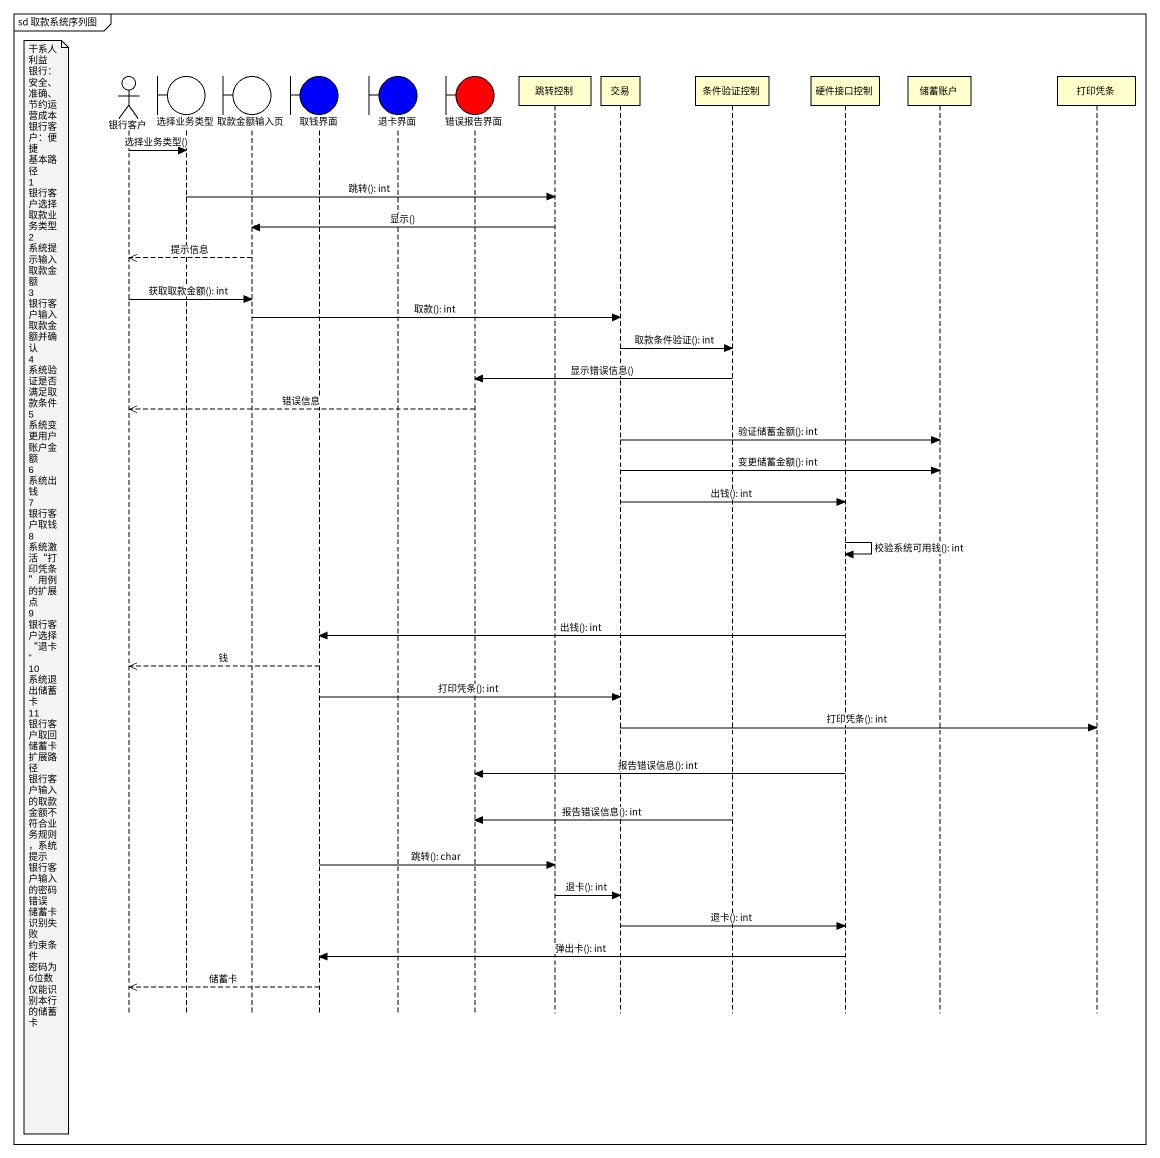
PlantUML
@startuml
mainframe sd 取款系统序列图
hide footbox
actor 银行客户
boundary 选择业务类型
boundary 取款金额输入页
boundary 取钱界面 #0000FF
boundary 退卡界面 #0000FF
boundary 错误报告界面 #FF0000
participant 跳转控制
participant 交易
participant 条件验证控制
participant 硬件接口控制
participant 储蓄账户
participant 打印凭条

银行客户 -> 选择业务类型 : 选择业务类型()
选择业务类型 -> 跳转控制 : 跳转(): int
跳转控制 -> 取款金额输入页 : 显示()
取款金额输入页 -->> 银行客户 : 提示信息
银行客户 -> 取款金额输入页 : 获取取款金额(): int
取款金额输入页 -> 交易 : 取款(): int
交易 -> 条件验证控制 : 取款条件验证(): int
条件验证控制 -> 错误报告界面 : 显示错误信息()
错误报告界面 -->> 银行客户 : 错误信息
交易 -> 储蓄账户 : 验证储蓄金额(): int
交易 -> 储蓄账户 : 变更储蓄金额(): int
交易 -> 硬件接口控制 : 出钱(): int
硬件接口控制 -> 硬件接口控制 : 校验系统可用钱(): int
note left of 银行客户
  干系人利益
  银行：安全、准确、节约运营成本
  银行客户：便捷
  基本路径
  1 银行客户选择取款业务类型
  2 系统提示输入取款金额
  3 银行客户输入取款金额并确认
  4 系统验证是否满足取款条件
  5 系统变更用户账户金额
  6 系统出钱
  7 银行客户取钱
  8 系统激活“打印凭条”用例的扩展点
  9 银行客户选择“退卡”
  10 系统退出储蓄卡
  11 银行客户取回储蓄卡
  扩展路径
  银行客户输入的取款金额不符合业务规则，系统提示
  银行客户输入的密码错误
  储蓄卡识别失败
  约束条件
  密码为6位数
  仅能识别本行的储蓄卡
end note
硬件接口控制 -> 取钱界面 : 出钱(): int
取钱界面 -->> 银行客户 : 钱
取钱界面 -> 交易 : 打印凭条(): int
交易 -> 打印凭条 : 打印凭条(): int
硬件接口控制 -> 错误报告界面 : 报告错误信息(): int
条件验证控制 -> 错误报告界面 : 报告错误信息(): int
取钱界面 -> 跳转控制 : 跳转(): char
跳转控制 -> 交易 : 退卡(): int
交易 -> 硬件接口控制 : 退卡(): int
硬件接口控制 -> 取钱界面 : 弹出卡(): int
取钱界面 -->> 银行客户 : 储蓄卡
@enduml
